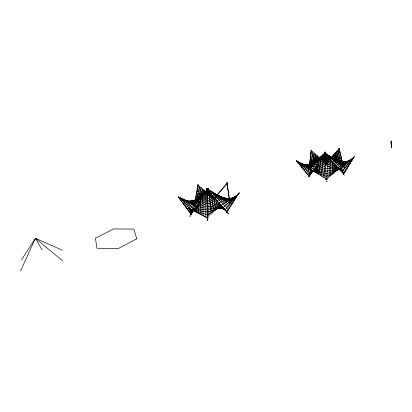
<?xml version="1.0" encoding="UTF-8"?>
<svg xmlns="http://www.w3.org/2000/svg" width="412" height="412" viewBox="0 0 412 412"><rect width="100%" height="100%" fill="white"/><g stroke="black" fill="none" stroke-linecap="round" stroke-linejoin="round"><path stroke-width="0.62" d="M391.282 145.39L391.184 141.12M391.204 142.3L391.184 141.239L391.251 144.437L391.246 142.439M391.39 147.748L391.312 144.607M391.297 145.75L391.359 147.465L391.323 146.023M328.616 160.464L328.678 155.257L346.168 170.244M205.516 216.903L205.866 191.348L192.965 203.868M208.086 218.046L207.936 218.278L208.07 218.015L188.243 207.859L207.936 218.278M203.693 215.934L204.182 193.882L191.425 203.152M391.246 144.355L391.23 143.809M391.276 143.917L391.297 143.433M391.374 147.589L391.287 145.415M332.16 174.353L332.577 160.963L347.687 162.204M201.859 214.961L202.508 196.411L189.881 202.431M208.58 216.717L209.523 191.101L230.905 201.38M191.261 214.693L191.487 214.523L191.271 214.703L178.308 196.848L191.498 214.528M391.204 141.955L391.189 141.419M229.783 203.209L226.955 182.861L230.061 203.162L229.783 203.209L230.061 203.162M200.026 213.983L200.829 198.934L188.33 201.71M391.328 147.048L391.349 147.414M225.596 200.242L225.642 199.619L236.503 196.951M223.386 198.728L223.417 198.296L235.365 198.8M209.826 215.553L211.495 193.382L231.76 200.5M198.182 213.004L199.15 201.458L186.77 200.984M340.982 167.04L340.801 166.845L340.976 167.061L325.897 179.395L325.717 179.194L325.897 179.395M333.566 173.184L334.493 163.075L348.789 161.277M309.088 168.997L311.173 150.277L309.34 169.044L309.082 169.028L309.34 169.044M341.481 165.058L337.727 150.174M211.078 214.384L213.478 195.669L232.62 199.609M311.091 167.087L310.674 166.834L312.713 152.105M196.339 212.02L197.477 203.981L185.204 200.258M312.687 165.536L312.219 165.284L314.191 153.357M391.173 141.074L391.184 141.656M194.376 205.3L198.069 184.761L194.649 205.325L194.376 205.274L194.649 205.325M227.759 201.478L227.857 200.943L237.636 195.108M212.335 213.21L215.461 197.956L233.486 198.718M300.446 165.444L313.774 163.729L315.669 154.608M334.977 172.01L336.413 165.191L349.896 160.345M196.246 203.312L195.762 203.054L199.65 186.744M239.377 193.053L239.171 192.862L239.362 193.079L229.711 202.73L229.505 202.539L229.711 202.73M329.914 159.001L330.537 156.606L347.198 168.529M317.147 155.865L315.334 162.158L301.651 166.968M194.49 211.026L195.803 206.505L183.634 199.526M181.244 200.634L197.039 201.514L201.21 188.093M213.596 212.036L217.443 200.247L234.356 197.822M191.003 214.049L191.276 214.024M206.984 188.433L207.53 188.392L207.612 220.224L207.236 220.302L206.984 188.433L207.53 188.392M343.196 166.711L339.024 148.227L343.448 166.669L343.196 166.736L343.438 166.654M296.182 160.577L309.613 176.594L309.402 176.753L309.613 176.604M207.056 220.266L207.612 220.224M182.434 202.302L198.321 199.964L202.771 189.443M20.6 270.926L35.417 238.332L62.145 250.161M318.625 157.116L316.91 160.582L302.861 168.493M197.775 185.117L214.477 199.599L197.76 185.122L197.94 184.916M214.863 210.851L219.431 202.544L235.226 196.921M336.398 170.831L338.334 167.308L351.009 159.403M228.418 213.885L206.649 188.835L206.834 188.655M310.653 173.977L312.456 170.393M204.331 190.787L199.614 198.404L183.618 203.971M227.11 182.913L226.842 182.954M343.16 174.297L343.387 174.43L354.531 156.107L343.155 174.297L344.138 173.993M191.183 214.451L206.973 189.587M226.425 212.448L238.919 192.806L226.621 212.582C228.753 212.278 226.935 211.5 227.573 212.056M189.917 216.006L190.282 216.254L189.917 216.006L192.692 211.686L180.471 198.054M309.211 176.563L324.924 152.291M21.501 259.771L35.417 238.332L62.624 260.863M228.222 214.019L228.408 213.838M189.587 212.365L206.201 190.442L206.819 191.178L204.553 193.346M307.713 174.626L323.307 154.17L324.548 162.132M190.607 213.473L207.524 191.678L226.682 211.202M311.096 150.406L326.891 163.914M309.124 175.512L325.094 155.154L343.778 173.045M353.254 157.513L342.181 171.547L339.251 168.457M194.958 205.125L206.628 190.617M237.879 194.186L225.41 209.445L218.695 207.272M227.558 182.928L213.21 199.537L227.501 182.856M306.497 173.092L321.69 155.793L323.065 160.881M325.501 163.909L339.565 148.299L325.676 164.064M188.392 210.681L204.867 192.059L206.623 193.331M190.421 212.891L207.504 194.552L225.956 210.645M207.143 215.157L220.744 206.654M309.309 174.853L325.259 157.77L343.443 172.417M309.546 168.884L325.537 152.368M194.861 202.642L203.657 194.212M305.282 171.557L320.088 157.399L321.587 159.624M203.435 194.454L200.912 196.833L184.808 205.645M205.892 192.136L204.429 193.522L206.917 194.33L196.663 193.017M187.192 208.997L203.538 193.661L204.105 193.779M352.131 158.46L340.255 169.425L337.819 169.646M324.337 152.394L324.249 152.466M216.135 209.662L221.419 204.841L236.107 196.014M198.208 184.849L197.945 184.813M207.169 209.26L222.259 207.813M236.988 195.103L223.412 207.143L217.412 208.472M311.029 152.589L325.923 162.343L339.462 150.395M207.051 212.278L221.507 207.236M344.973 175.682L345.06 175.605M309.5 174.188L325.423 160.392L343.103 171.789M190.241 212.298L207.483 197.43L225.23 210.084M296.331 160.51L309.402 176.763M326.129 176.557L341.038 167.921M307.929 167.638L323.327 154.912L325.032 178.046M309.35 166.602L324.641 154M304.071 170.022L318.497 158.996L320.103 158.373M325.804 171.181L341.733 169.224M325.851 173.936L341.388 168.575M186.003 207.318L202.22 195.252L206.948 193.661L197.734 187.295M195.221 200.706L206.968 192.239M208.822 190.905L207.427 191.91L212.149 197.539M192.636 210.053L194.325 209.172M309.695 173.519L325.588 163.023L342.763 171.155M190.05 211.711L207.463 200.325L224.494 209.523M310.823 154.325L325.815 161.293L339.89 152.1M309.561 164.836L324.625 155.128M306.713 166.896L321.721 157.281L323.471 177.098M341.533 164.568L353.357 158.265M195.582 198.78L209.451 191.935M309.773 163.075L325.269 155.891L342.037 160.675M309.886 172.849L325.753 165.665L342.423 170.511M189.865 211.114L207.442 203.224L223.752 208.956M305.498 166.154L320.119 159.65L321.911 176.145M326.196 160.016L340.317 153.805M310.303 169.378L310.406 169.136L310.272 169.373L327.046 179.385L327.179 179.148L327.046 179.385M195.597 204.692L195.463 204.934L195.597 204.692L178.494 197.018L195.463 204.934M324.929 152.543L324.321 152.718L343.762 174.219M207.545 188.82L206.85 189.02L227.1 212.319M309.984 161.319L325.382 156.987L341.605 158.95M195.942 196.854L210.079 192.955M339.73 163.822L339.725 163.255L352.332 159.974M189.675 210.511L207.421 206.134L223.01 208.384M310.082 172.175L325.918 168.312L342.078 169.873M325.598 159.156L340.745 155.515M304.272 165.413L318.517 162.014L320.34 175.193M310.195 159.562L325.49 158.079L341.172 157.23M196.303 194.933L210.697 193.964M178.53 197.163L178.643 196.905M299.333 162.405L312.126 171.454L314.042 171.361M189.489 209.909L207.401 209.054M310.277 171.495L326.083 170.97M303.047 164.666L316.921 164.378L318.775 174.24M335.116 153.12L337.902 161.937L351.307 161.684M310.401 157.817L325.089 159.114M299.241 163.925L312.219 165.284M207.365 194.443L211.31 194.969M189.299 209.301L207.38 211.984M310.473 170.81L326.252 173.637M350.282 163.394L336.074 160.613L333.813 154.593M301.816 163.914L315.319 166.736L317.199 173.282M204.666 193.903L206.87 194.376M209.018 194.84L207.416 194.495L212.226 196.297M296.527 160.732L296.65 160.5L296.527 160.732L309.963 168.724M180.065 198.97L195.762 203.054M346.595 163.131L330.661 158.857L330.759 175.522M310.612 156.071L325.707 160.227M221.182 196.957L234.232 200.649M197.018 191.106L203.93 193.357M189.103 208.688L207.36 214.925M298.036 162.405L310.674 166.834M331.212 157.533L348.228 166.814M349.252 165.104L334.235 159.284L332.515 156.066M310.669 170.12L326.417 176.31M345.503 164.048L328.75 156.751L329.363 176.681M325.743 155.041L342.47 162.405M300.575 163.162L313.723 169.095L315.623 172.319M197.039 201.514L197.6 201.767M198.321 199.964L198.713 200.144M218.937 195.618L233.094 202.498M197.379 189.201L212.963 197.425M313.774 163.729L314.104 163.904M325.954 154.201L342.902 164.136M344.417 164.965L326.84 154.644L327.973 177.84M207.432 189.134L229.865 202.962M308.13 178.102L308.222 178.164M216.681 194.273L231.961 204.347M207.463 194.016L213.442 198.368M207.931 188.392L211.263 209.317M207.777 194.16L210.583 196.189M324.939 152.8L343.155 166.53M214.415 192.919L230.823 206.196M182.058 198.79L194.129 209.023M212.134 191.559L229.685 208.05M298.087 161.648L310.53 173.812M345.143 171.958L326.809 153.903L327.324 161.926M325.815 161.293L326.252 161.731M209.847 190.19L228.547 209.899M325.923 162.343L326.247 162.75M190.777 209.064L192.461 211.536M35.417 238.332L42.039 249.739M208.127 188.933L213.895 199.578M336.424 151.647L339.725 163.255M391.261 143.623L391.256 142.66L391.297 143.464M324.316 152.466L326.474 179.4M325.655 154.526L326.211 164.028M391.235 144.02L391.215 143.134M337.902 161.937L337.907 162.333M206.968 188.706L207.154 203.492M207.226 209.275L207.334 218.272M309.201 176.233L308.933 176.223L309.201 176.233M310.689 169.167L310.962 169.203L310.689 169.167M325.387 152.234C326.402 152.785 324.507 151.647 325.398 152.244M231.451 203.76L231.189 204.012L231.451 203.76M308.722 169.909L308.377 169.847L308.722 169.909M188.645 207.813L188.933 207.859L188.645 207.813M207.257 188.809L206.989 189.067L207.257 188.809M340.611 167.118L340.884 167.138L340.611 167.118M207.988 188.5L208.384 188.655L207.988 188.5M219.766 205.954L220.034 206.021L219.781 205.918M194.351 206.134L193.928 206.175L194.351 206.134M326.057 164.671L326.531 164.723L326.057 164.671M325.027 152.471L325.526 152.522L325.027 152.471M214.055 200.16L214.539 200.227L214.055 200.16M344.195 167.334L344.504 167.406L344.195 167.334M207.54 188.768L208.05 188.835L207.54 188.768M324.486 152.517L324.79 152.584L324.486 152.517M324.342 152.177L324.836 152.172L324.342 152.177M326.35 181.177L326.86 181.172L326.35 181.177M136.738 238.764L118.12 248.652L96.975 248.235L95.414 238.167L113.743 228.912L133.941 229.108L136.738 238.764"/></g></svg>
